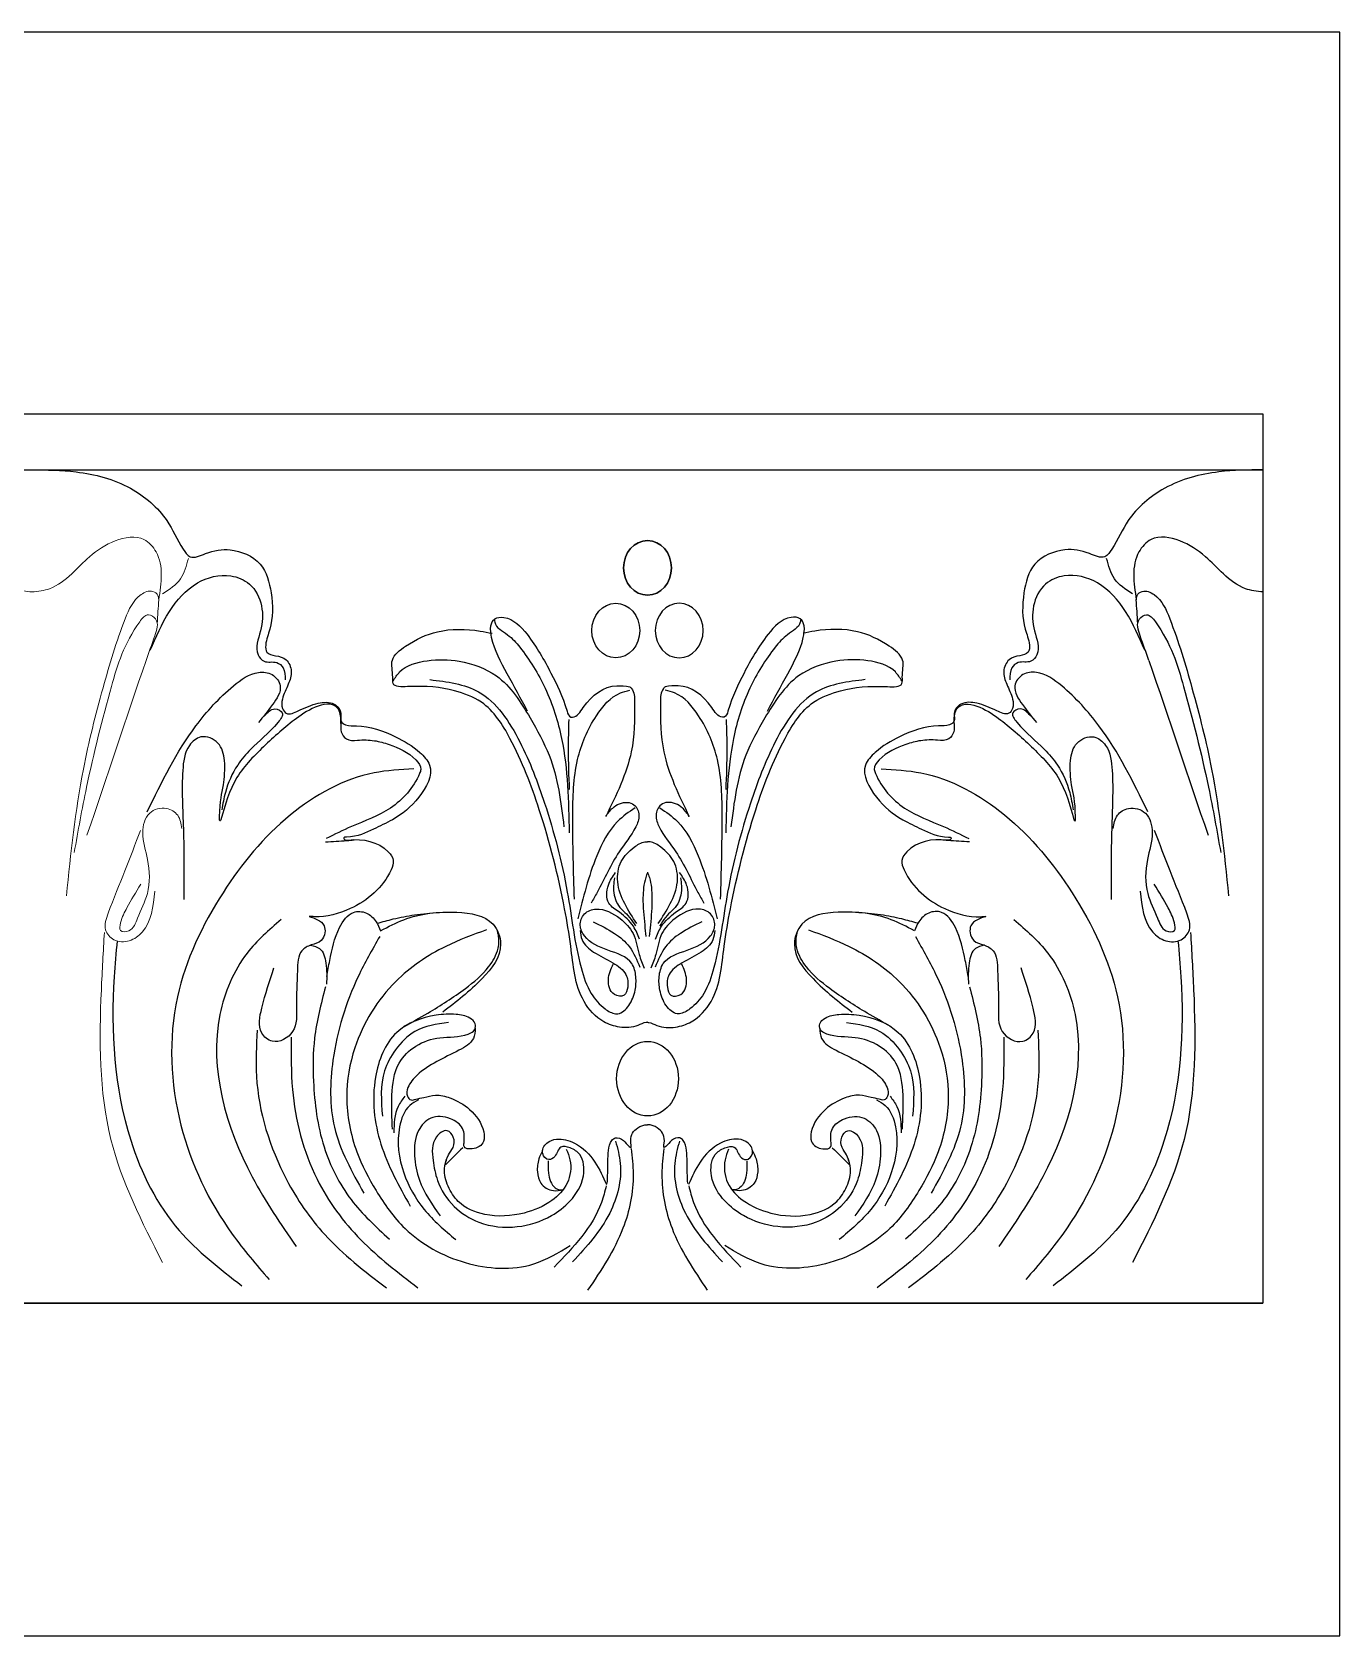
# Model space of a CAD drawing. Header units: millimetres. Extents: x 1309 to 1639, y -569 to -349.
# Drawn here: x 1459.9 to 1639.3, y -569.2 to -349.2 of the extents above; entities that cross this region are included whole.
import ezdxf

# ---------------------------------------------------------------- set-up
doc = ezdxf.new("R2010")
doc.units = ezdxf.units.MM
doc.layers.add('0.15', color=7, linetype='Continuous', lineweight=15)

msp = doc.modelspace()

# ---------------------------------------------------------------- linework, layer by layer
at = {"color": 7, "ltscale": 1000}
for p, q in [((1351.86, -409.25), (1628.7, -409.25)), ((1326.75, -523.59), (1628.7, -523.59))]:
    msp.add_line(p, q, dxfattribs=at)
at = {"color": 6, "ltscale": 1000}
msp.add_lwpolyline([(1309.26, -569.22), (1639.26, -569.22), (1639.26, -349.22), (1309.26, -349.22)], close=True, dxfattribs=at)
at = {"color": 7}
msp.add_lwpolyline([(1328.7, -401.59), (1628.7, -401.59), (1628.7, -523.59), (1328.7, -523.59)], close=True, dxfattribs=at)
at = {"color": 7, "ltscale": 1000, "extrusion": (0, 0, -1)}
for centre in [(1544.28, -422.72), (1548.63, -431.32)]:
    msp.add_ellipse(centre, major_axis=(0, 3.74), ratio=0.87881, dxfattribs=at)
at = {"color": 7, "ltscale": 1000}
for centre in [(1544.28, -422.72), (1539.93, -431.32)]:
    msp.add_ellipse(centre, major_axis=(0, 3.74), ratio=0.87881, dxfattribs=at)
msp.add_ellipse((1544.28, -492.79), major_axis=(0, -5.11), ratio=0.829032, start_param=-3.141592653589793, end_param=3.141592653589793, dxfattribs=at)
for points in [[(1459.86, -409.25), (1465.9, -409.55), (1473.35, -411.8), (1478.34, -416.23), (1480.59, -420.16), (1481.53, -421.18), (1483.66, -420.76), (1487.03, -420.24), (1491.14, -422.22), (1492.64, -426.14), (1492.47, -431.14), (1491.91, -433.31), (1492.07, -434.28), (1493.24, -434.76), (1494.69, -435.32), (1495.41, -436.9), (1495.01, -438.67), (1494.2, -440.72), (1494.2, -442.01), (1494.73, -442.65), (1496.38, -442.33), (1499.12, -441.29), (1501.3, -441.41), (1502.22, -442.65), (1502.26, -443.78), (1502.87, -444.23), (1504.37, -444.38), (1509.72, -445.88), (1513.05, -448.03), (1514.39, -449.77), (1512.89, -454.19), (1509.28, -457.26), (1506.7, -458.55), (1502.98, -459.65), (1502.64, -459.76), (1502.66, -459.92), (1502.76, -460), (1502.82, -460.03), (1503.26, -460.05), (1508.71, -461.65), (1509.41, -462.87), (1509.1, -464.14), (1503.5, -469.46), (1498.6, -470.57), (1497.87, -470.52)], [(1628.71, -409.25), (1622.66, -409.55), (1615.22, -411.8), (1610.22, -416.23), (1607.97, -420.16), (1607.03, -421.18), (1604.9, -420.76), (1601.54, -420.24), (1597.42, -422.22), (1595.92, -426.14), (1596.09, -431.14), (1596.66, -433.31), (1596.5, -434.28), (1595.33, -434.76), (1593.88, -435.32), (1593.15, -436.9), (1593.56, -438.67), (1594.36, -440.72), (1594.36, -442.01), (1593.84, -442.65), (1592.19, -442.33), (1589.45, -441.29), (1587.27, -441.41), (1586.34, -442.65), (1586.3, -443.78), (1585.7, -444.23), (1584.2, -444.38), (1578.85, -445.88), (1575.52, -448.03), (1574.18, -449.77), (1575.68, -454.19), (1579.28, -457.26), (1581.87, -458.55), (1585.58, -459.65), (1585.92, -459.76), (1585.9, -459.92), (1585.81, -460), (1585.75, -460.03), (1585.31, -460.05), (1579.86, -461.65), (1579.16, -462.87), (1579.47, -464.14), (1585.07, -469.46), (1589.97, -470.57), (1590.69, -470.52)], [(1628.7, -426.02), (1626.29, -425.57), (1623.27, -423.54), (1620.81, -421.18), (1617.29, -419.01), (1613.35, -418.83), (1611.69, -420.53), (1611.33, -427.09)], [(1610.8, -426.29), (1608.34, -424.21), (1607.26, -421.43)], [(1476.08, -434.02), (1478.7, -428.71), (1482.53, -424.79), (1487.13, -423.82), (1489.67, -424.94), (1491.32, -427.94), (1491.19, -431.37), (1490.85, -434.64), (1491.69, -435.53), (1493.41, -435.7), (1494.29, -436.41), (1494.56, -438.09)], [(1612.48, -434.02), (1609.85, -428.71), (1606.02, -424.79), (1601.43, -423.82), (1598.89, -424.94), (1597.24, -427.94), (1597.37, -431.37), (1597.7, -434.64), (1596.87, -435.53), (1595.14, -435.7), (1594.27, -436.41), (1593.99, -438.09)], [(1611.33, -427.09), (1611.44, -426.5), (1612.13, -425.95), (1613.76, -426.39), (1615.91, -429.69), (1618.96, -439.19), (1621.66, -450.34), (1623.99, -467.69)], [(1611.52, -430.34), (1611.33, -427.09)], [(1544.28, -485.05), (1544.08, -485.07), (1542.97, -485.48), (1540.44, -485.71), (1538.27, -484.98), (1535.57, -482.19), (1533.75, -474.61), (1532.91, -469.5), (1529.44, -455.89), (1525.41, -446.1), (1521.49, -441.15), (1517.82, -439.58), (1511.35, -439), (1509.39, -438.59), (1509.33, -437.69), (1509.28, -435.36), (1511.1, -433.46), (1515.48, -431.48), (1521.32, -431.38), (1522.95, -431.69)], [(1527.83, -442.39), (1525.04, -437.25), (1522.9, -432.28), (1522.81, -430.67), (1523.32, -429.72), (1524.58, -429.52), (1527.75, -431.83), (1531.03, -437.14), (1533.24, -442.36), (1533.75, -443.18), (1533.97, -443.2), (1535.47, -441.86), (1540.07, -438.88), (1541.84, -439.02)], [(1523.27, -429.76), (1523.32, -430.18), (1525.07, -431.88), (1526.76, -433.6), (1530.24, -439.23), (1532.49, -446.14), (1533.54, -459.06)], [(1544.28, -485.05), (1544.47, -485.07), (1545.58, -485.48), (1548.12, -485.71), (1550.29, -484.98), (1552.99, -482.19), (1554.8, -474.61), (1555.65, -469.5), (1559.12, -455.89), (1563.15, -446.1), (1567.07, -441.15), (1570.73, -439.58), (1577.21, -439), (1579.17, -438.59), (1579.23, -437.69), (1579.27, -435.36), (1577.45, -433.46), (1573.08, -431.48), (1567.24, -431.38), (1565.61, -431.69)], [(1560.72, -442.39), (1563.51, -437.25), (1565.65, -432.28), (1565.75, -430.67), (1565.24, -429.72), (1563.97, -429.52), (1560.81, -431.83), (1557.52, -437.14), (1555.32, -442.36), (1554.8, -443.18), (1554.58, -443.2), (1553.08, -441.86), (1548.49, -438.88), (1546.71, -439.02)], [(1565.29, -429.76), (1565.23, -430.18), (1563.49, -431.88), (1561.8, -433.6), (1558.31, -439.23), (1556.07, -446.14), (1555.02, -459.06)], [(1613.06, -435.41), (1611.86, -432.04), (1611.75, -429.73), (1612.74, -429.15), (1613.94, -430.11), (1617.81, -439), (1621.23, -452.81), (1622.91, -461.77)], [(1509.39, -438.23), (1510.27, -437), (1514.06, -435.45), (1518.44, -435.52), (1523.55, -437.54), (1528.19, -443.3)], [(1579.17, -438.23), (1578.28, -437), (1574.5, -435.45), (1570.11, -435.52), (1565.01, -437.54), (1560.37, -443.3)], [(1613.06, -435.41), (1621.17, -459.39)], [(1475.65, -456.18), (1482.34, -444.37), (1487.47, -438.92), (1490.93, -437.05), (1492.77, -437.36), (1493.89, -438.89), (1492.83, -441.48), (1490.93, -443.94)], [(1612.91, -456.18), (1606.21, -444.37), (1601.09, -438.92), (1597.62, -437.05), (1595.78, -437.36), (1594.67, -438.89), (1595.73, -441.48), (1597.62, -443.94)], [(1514.42, -438.05), (1521.1, -439.71), (1526.75, -446.57), (1530.16, -455), (1533.28, -467.18), (1535.17, -477.55), (1536.57, -481.11), (1538.46, -483.22), (1539.89, -483.87), (1540.19, -483.87), (1541.71, -482.75), (1542.58, -480.65), (1542.68, -478.79), (1542.12, -476.99), (1538.83, -475.16), (1535.64, -473.21), (1535.05, -471.76), (1535.64, -470.18), (1537.22, -469.53), (1540.51, -470.83), (1542.3, -472.87), (1543.14, -475.75), (1543.82, -477.64)], [(1534.25, -468.17), (1534.03, -456.83), (1534.69, -449.02), (1537.27, -443), (1540.56, -439.87), (1541.84, -439.5)], [(1541.84, -439.02), (1542.1, -439.28), (1542.51, -441.14), (1542.05, -447.93), (1538.55, -456.82)], [(1574.14, -438.05), (1567.46, -439.71), (1561.81, -446.57), (1558.4, -455), (1555.27, -467.18), (1553.38, -477.55), (1551.99, -481.11), (1550.1, -483.22), (1548.67, -483.87), (1548.36, -483.87), (1546.84, -482.75), (1545.98, -480.65), (1545.88, -478.79), (1546.44, -476.99), (1549.72, -475.16), (1552.92, -473.21), (1553.51, -471.76), (1552.92, -470.18), (1551.34, -469.53), (1548.05, -470.83), (1546.25, -472.87), (1545.42, -475.75), (1544.74, -477.64)], [(1546.71, -439.02), (1546.46, -439.28), (1546.05, -441.14), (1546.51, -447.93), (1550.01, -456.82)], [(1554.3, -468.17), (1554.52, -456.83), (1553.87, -449.02), (1551.29, -443), (1548, -439.87), (1546.72, -439.5)], [(1502.21, -444.08), (1502.18, -443.02), (1501.89, -442.12), (1501.06, -441.49), (1499.53, -441.55), (1496.43, -443.15), (1491.9, -446.99), (1487.96, -451.47), (1485.77, -457.28)], [(1491.75, -443), (1493.17, -442.07), (1494.18, -442.61), (1493.61, -443.88), (1489.82, -447.63), (1488.06, -449.77), (1486.37, -453.53), (1485.89, -455.91)], [(1586.35, -444.08), (1586.38, -443.02), (1586.67, -442.12), (1587.5, -441.49), (1589.03, -441.55), (1592.13, -443.15), (1596.66, -446.99), (1600.6, -451.47), (1602.78, -457.28)], [(1596.8, -443), (1595.39, -442.07), (1594.38, -442.61), (1594.95, -443.88), (1598.74, -447.63), (1600.5, -449.77), (1602.19, -453.53), (1602.67, -455.91)], [(1502.21, -444.08), (1502.28, -445.19), (1502.97, -446.19), (1504.48, -446.35), (1506.81, -446.42), (1508.83, -446.94), (1512.51, -449.07), (1513.18, -450.36), (1513.01, -450.93), (1509.02, -455.66), (1503.66, -458.2), (1500.2, -459.86)], [(1528.19, -443.3), (1530.78, -448.42), (1532.82, -458.25)], [(1533.48, -443.53), (1533.39, -447.59), (1533.55, -453.1)], [(1555.07, -443.53), (1555.16, -447.59), (1555.01, -453.1)], [(1560.37, -443.3), (1557.77, -448.42), (1555.73, -458.25)], [(1586.35, -444.08), (1586.28, -445.19), (1585.59, -446.19), (1584.08, -446.35), (1581.75, -446.42), (1579.73, -446.94), (1576.05, -449.07), (1575.38, -450.36), (1575.55, -450.93), (1579.54, -455.66), (1584.89, -458.2), (1588.36, -459.86)], [(1485.77, -457.28), (1485.65, -457.43), (1485.57, -456.87), (1486.1, -452.49), (1486.25, -449.16), (1485.34, -446.74), (1483.03, -445.91), (1481.44, -447.08), (1480.53, -450.52), (1480.61, -458.51), (1480.67, -468.22)], [(1602.78, -457.28), (1602.9, -457.43), (1602.99, -456.87), (1602.46, -452.49), (1602.31, -449.16), (1603.22, -446.74), (1605.52, -445.91), (1607.12, -447.08), (1608.02, -450.52), (1607.95, -458.51), (1607.89, -468.22)], [(1512.21, -450.29), (1506.77, -450.84), (1495.3, -456.61), (1486.05, -467.28), (1479.8, -481.56), (1480.28, -499.17), (1487.31, -514.1), (1492.37, -520.33)], [(1576.35, -450.29), (1581.79, -450.84), (1593.26, -456.61), (1602.51, -467.28), (1608.75, -481.56), (1608.27, -499.17), (1601.24, -514.1), (1596.18, -520.33)], [(1538.55, -456.82), (1539.5, -455.66), (1541.51, -454.89), (1542.42, -455.21), (1543.11, -456.65), (1542.67, -458.25), (1540.39, -461.67), (1537.36, -467.23), (1536.54, -468.69)], [(1550.01, -456.82), (1549.06, -455.66), (1547.04, -454.89), (1546.14, -455.21), (1545.45, -456.65), (1545.88, -458.25), (1548.17, -461.67), (1551.2, -467.23), (1552.02, -468.69)], [(1542.57, -455.63), (1540.18, -457.5), (1537.31, -462.23), (1534.73, -470.86)], [(1545.99, -455.63), (1548.37, -457.5), (1551.24, -462.23), (1553.83, -470.86)], [(1608.15, -458.48), (1608.73, -456.65), (1610.25, -455.73), (1612.57, -456.36), (1613.51, -459.01), (1612.86, -462.73), (1612.89, -467.38), (1614.25, -470.78), (1615.44, -472.49), (1616.56, -472.46), (1616.56, -471.42), (1615.69, -469.33), (1613.79, -466.09)], [(1611.86, -467.07), (1613.59, -472.68), (1615.37, -473.87), (1617.47, -473.73), (1618.61, -472.38), (1618.25, -470.08), (1615.96, -464.29), (1613.84, -458.72)], [(1500.11, -460.3), (1503.05, -460.11), (1504.02, -460.03)], [(1588.44, -460.3), (1585.51, -460.11), (1584.53, -460.03)], [(1543.2, -473.67), (1542.34, -471.88), (1540.42, -469.96), (1538.99, -468.72), (1538.91, -466.22), (1539.87, -464.52)], [(1539.76, -465.24), (1539.63, -466.31), (1540.14, -468.78), (1541.81, -470.66), (1542.62, -471.84)], [(1544.28, -464.47), (1544.03, -465.2), (1543.66, -467.98), (1543.89, -471.7), (1544.05, -473.27)], [(1544.28, -464.47), (1544.53, -465.2), (1544.89, -467.98), (1544.67, -471.7), (1544.51, -473.27)], [(1545.36, -473.67), (1546.21, -471.88), (1548.14, -469.96), (1549.56, -468.72), (1549.65, -466.22), (1548.69, -464.52)], [(1548.8, -465.24), (1548.93, -466.31), (1548.42, -468.78), (1546.75, -470.66), (1545.94, -471.84)], [(1497.87, -470.52), (1499.02, -470.99), (1499.91, -471.8), (1500.02, -472.77), (1499.52, -473.83), (1498.16, -474.44), (1496.87, -475.23), (1496.26, -477.94), (1496.12, -482.91), (1495.6, -486.31), (1492.81, -487.66), (1491.37, -486.53), (1491.37, -483.11), (1493.04, -477.57)], [(1500.28, -478.76), (1500.69, -476.59), (1502.04, -472.04), (1503.95, -469.97), (1505.71, -470.06), (1507.06, -471.27), (1507.67, -472.5)], [(1507.18, -471.47), (1509.38, -470.88), (1512.3, -470.32), (1515.72, -469.97)], [(1507.67, -472.5), (1510.85, -470.98), (1518.13, -469.96), (1523.09, -471.61), (1524.13, -474.3), (1521.58, -479.06), (1516.19, -483.66)], [(1580.88, -472.5), (1577.71, -470.98), (1570.43, -469.96), (1565.46, -471.61), (1564.42, -474.3), (1566.98, -479.06), (1572.37, -483.66)], [(1581.38, -471.47), (1579.18, -470.88), (1576.26, -470.32), (1572.85, -469.98)], [(1588.28, -478.76), (1587.87, -476.59), (1586.51, -472.04), (1584.61, -469.97), (1582.85, -470.06), (1581.5, -471.27), (1580.88, -472.5)], [(1590.68, -470.52), (1589.54, -470.99), (1588.64, -471.8), (1588.54, -472.77), (1589.04, -473.83), (1590.4, -474.44), (1591.69, -475.23), (1592.3, -477.94), (1592.43, -482.91), (1592.95, -486.31), (1595.75, -487.66), (1597.18, -486.53), (1597.18, -483.11), (1595.52, -477.57)], [(1494.01, -470.93), (1489.36, -475.57), (1485.63, -483.99), (1490.06, -506.26), (1496.08, -515.81)], [(1522.2, -472.37), (1516.61, -474.64), (1509.76, -479.44), (1504.13, -488.55), (1503.03, -495.29), (1504.42, -502.84), (1507.04, -508.12), (1511.02, -513.33), (1519.28, -518.01), (1528.68, -518.19), (1533.69, -515.68)], [(1510.86, -485.67), (1514.16, -483.78), (1519.29, -480.41), (1522.48, -477.45), (1523.79, -474.88), (1523.82, -473.06), (1523.7, -472.6)], [(1535.05, -472.46), (1535.3, -473.73), (1536.89, -475.41), (1539.53, -476.9), (1541.32, -478.51), (1541.56, -480.25), (1541.08, -481.32), (1539.73, -481.24), (1539.06, -480.33), (1539.15, -478.07), (1539.59, -477.08)], [(1536.83, -471.28), (1539.75, -472.85), (1541.81, -474.71), (1543.22, -477.5)], [(1551.72, -471.28), (1548.8, -472.85), (1546.75, -474.71), (1545.34, -477.5)], [(1553.51, -472.46), (1553.25, -473.73), (1551.66, -475.41), (1549.03, -476.9), (1547.24, -478.51), (1547, -480.25), (1547.48, -481.32), (1548.83, -481.24), (1549.5, -480.33), (1549.4, -478.07), (1548.97, -477.08)], [(1566.35, -472.37), (1571.94, -474.64), (1578.8, -479.44), (1584.43, -488.55), (1585.53, -495.29), (1584.14, -502.84), (1581.51, -508.12), (1577.53, -513.33), (1569.28, -518.01), (1559.88, -518.19), (1554.87, -515.68)], [(1577.7, -485.67), (1574.4, -483.78), (1569.27, -480.41), (1566.07, -477.45), (1564.76, -474.88), (1564.74, -473.06), (1564.85, -472.6)], [(1594.55, -470.93), (1599.19, -475.57), (1602.92, -483.99), (1598.49, -506.26), (1592.47, -515.81)], [(1618.77, -472.72), (1619.19, -480.61), (1617.88, -501.13), (1610.82, -517.98)], [(1471.52, -473.86), (1471.12, -478.8), (1473.39, -501.24), (1480.05, -513.62), (1488.65, -521.19)], [(1498.07, -474.48), (1499.3, -474.93), (1500.17, -476.93), (1500.25, -479.82)], [(1507.54, -473.28), (1504.59, -478.79), (1501.13, -490.24), (1501.33, -499.42), (1505.37, -508.5)], [(1581.02, -473.28), (1583.97, -478.79), (1587.43, -490.24), (1587.22, -499.42), (1583.19, -508.5)], [(1590.49, -474.48), (1589.26, -474.93), (1588.39, -476.93), (1588.3, -479.82)], [(1617.04, -473.86), (1617.44, -478.8), (1615.16, -501.24), (1608.5, -513.62), (1599.91, -521.19)], [(1500.1, -480.19), (1498.61, -487.24), (1498.46, -493.15), (1499.91, -502.15), (1503.63, -509.38), (1508.87, -514.79)], [(1588.46, -480.19), (1589.94, -487.24), (1590.1, -493.15), (1588.65, -502.15), (1584.93, -509.38), (1579.69, -514.79)], [(1509.3, -499.72), (1509.22, -495.04), (1510.21, -490.65), (1512.51, -488.31), (1515.79, -487.17), (1519.69, -486.67), (1520.58, -486.03), (1520.63, -485.24), (1519.92, -484.47), (1518.02, -483.97), (1515.27, -484.08), (1509.88, -486.44), (1506.97, -492.57), (1507.71, -501.78), (1511.72, -510.25)], [(1579.25, -499.72), (1579.33, -495.04), (1578.35, -490.65), (1576.05, -488.31), (1572.77, -487.17), (1568.87, -486.67), (1567.97, -486.03), (1567.92, -485.24), (1568.64, -484.47), (1570.54, -483.97), (1573.29, -484.08), (1578.68, -486.44), (1581.58, -492.57), (1580.84, -501.78), (1576.83, -510.25)], [(1490.74, -486.12), (1490.64, -492.47), (1494.77, -506.63), (1500, -514.17), (1508.48, -521.49)], [(1516.98, -485.06), (1512.38, -486.31), (1509.71, -488.82), (1508.2, -491.72), (1507.91, -497.94)], [(1520.65, -485.87), (1520.39, -487.26), (1518.42, -488.88), (1512.67, -492.3), (1511.42, -494.01), (1511.36, -495.2), (1511.84, -495.69), (1512.51, -495.6), (1513.61, -495.36), (1515.19, -495.04), (1517.18, -495.42), (1519.87, -497), (1521.81, -500.08), (1521.79, -501.4), (1520.22, -502.41), (1519.13, -502.1), (1519.11, -501.6), (1518.91, -499.62), (1517.24, -498.27), (1514.54, -498.21), (1512.88, -499.9), (1512.33, -503.35), (1512.99, -506.7), (1515.86, -511.62)], [(1567.91, -485.87), (1568.16, -487.26), (1570.14, -488.88), (1575.89, -492.3), (1577.14, -494.01), (1577.19, -495.2), (1576.72, -495.69), (1576.05, -495.6), (1574.95, -495.36), (1573.37, -495.04), (1571.38, -495.42), (1568.69, -497), (1566.75, -500.08), (1566.77, -501.4), (1568.34, -502.41), (1569.43, -502.1), (1569.45, -501.6), (1569.65, -499.62), (1571.31, -498.27), (1574.01, -498.21), (1575.68, -499.9), (1576.23, -503.35), (1575.57, -506.7), (1572.7, -511.62)], [(1571.58, -485.06), (1576.17, -486.31), (1578.85, -488.82), (1580.36, -491.72), (1580.64, -497.94)], [(1597.82, -486.12), (1597.91, -492.47), (1593.79, -506.63), (1588.55, -514.17), (1580.08, -521.49)], [(1495.41, -487.11), (1495.58, -494.25), (1498.95, -506.57), (1504.96, -514.88), (1512.79, -521.47)], [(1593.14, -487.11), (1592.98, -494.25), (1589.61, -506.57), (1583.6, -514.88), (1575.77, -521.47)], [(1510.99, -495.2), (1510.07, -496.58), (1509.48, -500.21)], [(1512.86, -495.69), (1511.67, -496.47), (1510.27, -499.39), (1510.85, -505.71), (1513.64, -510.72), (1517.97, -514.85)], [(1575.7, -495.69), (1576.89, -496.47), (1578.29, -499.39), (1577.71, -505.71), (1574.92, -510.72), (1570.58, -514.85)], [(1577.56, -495.2), (1578.48, -496.58), (1579.08, -500.21)], [(1516.53, -504.49), (1516.97, -503.24), (1517.6, -502.21), (1517.64, -500.8), (1516.79, -499.93), (1515.32, -500.78), (1514.87, -503.99), (1515.47, -506.73), (1517.75, -510.3), (1521.15, -512.47), (1526.41, -513.08), (1531.12, -511.56), (1533.64, -509.58), (1535.49, -506.12), (1534.99, -503.2), (1533.66, -502.28), (1532.38, -502.18), (1531.55, -503.47), (1530.73, -503.89), (1529.9, -503.07), (1530.48, -501.61), (1531.78, -501.09), (1534.26, -501.63), (1537.06, -504.22), (1538.64, -507.31)], [(1539.9, -501.35), (1540.54, -504.4), (1539.09, -511.22), (1534.01, -517.91)], [(1548.66, -501.35), (1548.02, -504.4), (1549.47, -511.22), (1554.55, -517.91)], [(1572.03, -504.49), (1571.58, -503.24), (1570.96, -502.21), (1570.92, -500.8), (1571.76, -499.93), (1573.24, -500.78), (1573.68, -503.99), (1573.09, -506.73), (1570.81, -510.3), (1567.41, -512.47), (1562.15, -513.08), (1557.43, -511.56), (1554.91, -509.58), (1553.06, -506.12), (1553.56, -503.2), (1554.9, -502.28), (1556.17, -502.18), (1557.01, -503.47), (1557.82, -503.89), (1558.66, -503.07), (1558.07, -501.61), (1556.78, -501.09), (1554.29, -501.63), (1551.5, -504.22), (1549.92, -507.31)], [(1533.14, -502.46), (1533.64, -503.92), (1533.26, -507.1), (1531.16, -509.49), (1527.34, -511.21), (1521.96, -511.41), (1518.32, -509.63), (1516.94, -507.54), (1516.44, -505.11), (1516.82, -503.58)], [(1518.93, -502.25), (1516.57, -504.61)], [(1529.87, -502.69), (1529.38, -503.79), (1529.17, -505.58), (1529.64, -507.1), (1531.37, -508.14), (1532.68, -508.03)], [(1542.05, -502.38), (1542.31, -505.86), (1540.91, -513.31), (1536.07, -521.8)], [(1546.5, -502.38), (1546.25, -505.86), (1547.64, -513.31), (1552.48, -521.8)], [(1555.41, -502.46), (1554.92, -503.92), (1555.29, -507.1), (1557.4, -509.49), (1561.21, -511.21), (1566.6, -511.41), (1570.23, -509.63), (1571.62, -507.54), (1572.12, -505.11), (1571.74, -503.58)], [(1558.69, -502.69), (1559.17, -503.79), (1559.39, -505.58), (1558.92, -507.1), (1557.19, -508.14), (1555.88, -508.03)], [(1569.63, -502.25), (1571.99, -504.61)], [(1530.65, -504.07), (1530.69, -505.73), (1531.63, -507.77), (1532.23, -508.02), (1532.58, -508.02)], [(1557.91, -504.07), (1557.87, -505.73), (1556.92, -507.77), (1556.33, -508.02), (1555.97, -508.02)], [(1538.62, -507.46), (1537.96, -509.76), (1531.48, -518.62)], [(1549.93, -507.46), (1550.6, -509.76), (1557.07, -518.62)]]:
    msp.add_spline(points, degree=3, dxfattribs=at)
for points, knots in [([(1542.8, -471.51), (1542.22, -470.62), (1541.08, -468.84), (1539.93, -465.95), (1540.39, -462.9), (1542.11, -461.19), (1543.5, -460.32), (1544.16, -460.29), (1544.28, -460.29)], [0, 0, 0, 0, 0.429885, 0.851041, 1.230805, 1.585965, 1.808347, 1.856184, 1.856184, 1.856184, 1.856184]), ([(1545.76, -471.51), (1546.33, -470.62), (1547.48, -468.84), (1548.63, -465.95), (1548.17, -462.9), (1546.44, -461.19), (1545.06, -460.32), (1544.4, -460.29), (1544.28, -460.29)], [0, 0, 0, 0, 0.429885, 0.851041, 1.230805, 1.585965, 1.808347, 1.856184, 1.856184, 1.856184, 1.856184]), ([(1538.75, -507.17), (1538.78, -506.68), (1538.87, -505.16), (1538.79, -503.18), (1539.13, -501.45), (1539.98, -500.69), (1541.11, -501.21), (1541.45, -501.86), (1542.12, -502.37), (1541.79, -500.79), (1542.38, -499.83), (1543.55, -499.14), (1544.11, -499.1), (1544.28, -499.1)], [0, 0, 0, 0, 0.198283, 0.611071, 0.807267, 0.878689, 1.039425, 1.195017, 1.226752, 1.305, 1.584327, 1.746256, 1.812521, 1.812521, 1.812521, 1.812521]), ([(1549.81, -507.17), (1549.78, -506.68), (1549.68, -505.16), (1549.77, -503.18), (1549.43, -501.45), (1548.57, -500.69), (1547.44, -501.21), (1547.1, -501.86), (1546.44, -502.37), (1546.77, -500.79), (1546.18, -499.83), (1545.01, -499.14), (1544.44, -499.1), (1544.28, -499.1)], [0, 0, 0, 0, 0.198283, 0.611071, 0.807267, 0.878689, 1.039425, 1.195017, 1.226752, 1.305, 1.584327, 1.746256, 1.812521, 1.812521, 1.812521, 1.812521])]:
    msp.add_open_spline(points, degree=3, knots=knots, dxfattribs=at)
at = {"layer": '0.15', "color": 7, "ltscale": 1000}
for points in [[(1459.86, -426.02), (1457.45, -425.57), (1454.43, -423.54), (1451.97, -421.18), (1448.45, -419.01), (1444.51, -418.83), (1442.85, -420.53), (1442.49, -427.09)], [(1459.86, -426.02), (1462.26, -425.57), (1465.29, -423.54), (1467.75, -421.18), (1471.27, -419.01), (1475.21, -418.83), (1476.87, -420.53), (1477.23, -427.09)], [(1477.76, -426.29), (1480.22, -424.21), (1481.3, -421.43)], [(1477.23, -427.09), (1477.12, -426.5), (1476.43, -425.95), (1474.8, -426.39), (1472.64, -429.69), (1469.59, -439.19), (1466.89, -450.34), (1464.57, -467.69)], [(1477.03, -430.34), (1477.23, -427.09)], [(1475.49, -435.41), (1476.69, -432.04), (1476.81, -429.73), (1475.82, -429.15), (1474.62, -430.11), (1470.75, -439), (1467.33, -452.81), (1465.64, -461.77)], [(1475.49, -435.41), (1467.39, -459.39)], [(1480.41, -458.48), (1479.83, -456.65), (1478.31, -455.73), (1475.99, -456.36), (1475.04, -459.01), (1475.7, -462.73), (1475.67, -467.38), (1474.31, -470.78), (1473.12, -472.49), (1472, -472.46), (1472, -471.42), (1472.87, -469.33), (1474.77, -466.09)], [(1476.7, -467.07), (1474.97, -472.68), (1473.19, -473.87), (1471.09, -473.73), (1469.95, -472.38), (1470.3, -470.08), (1472.59, -464.29), (1474.72, -458.72)], [(1469.78, -472.72), (1469.36, -480.61), (1470.68, -501.13), (1477.74, -517.98)]]:
    msp.add_spline(points, degree=3, dxfattribs=at)

doc.saveas('drawing.dxf')
